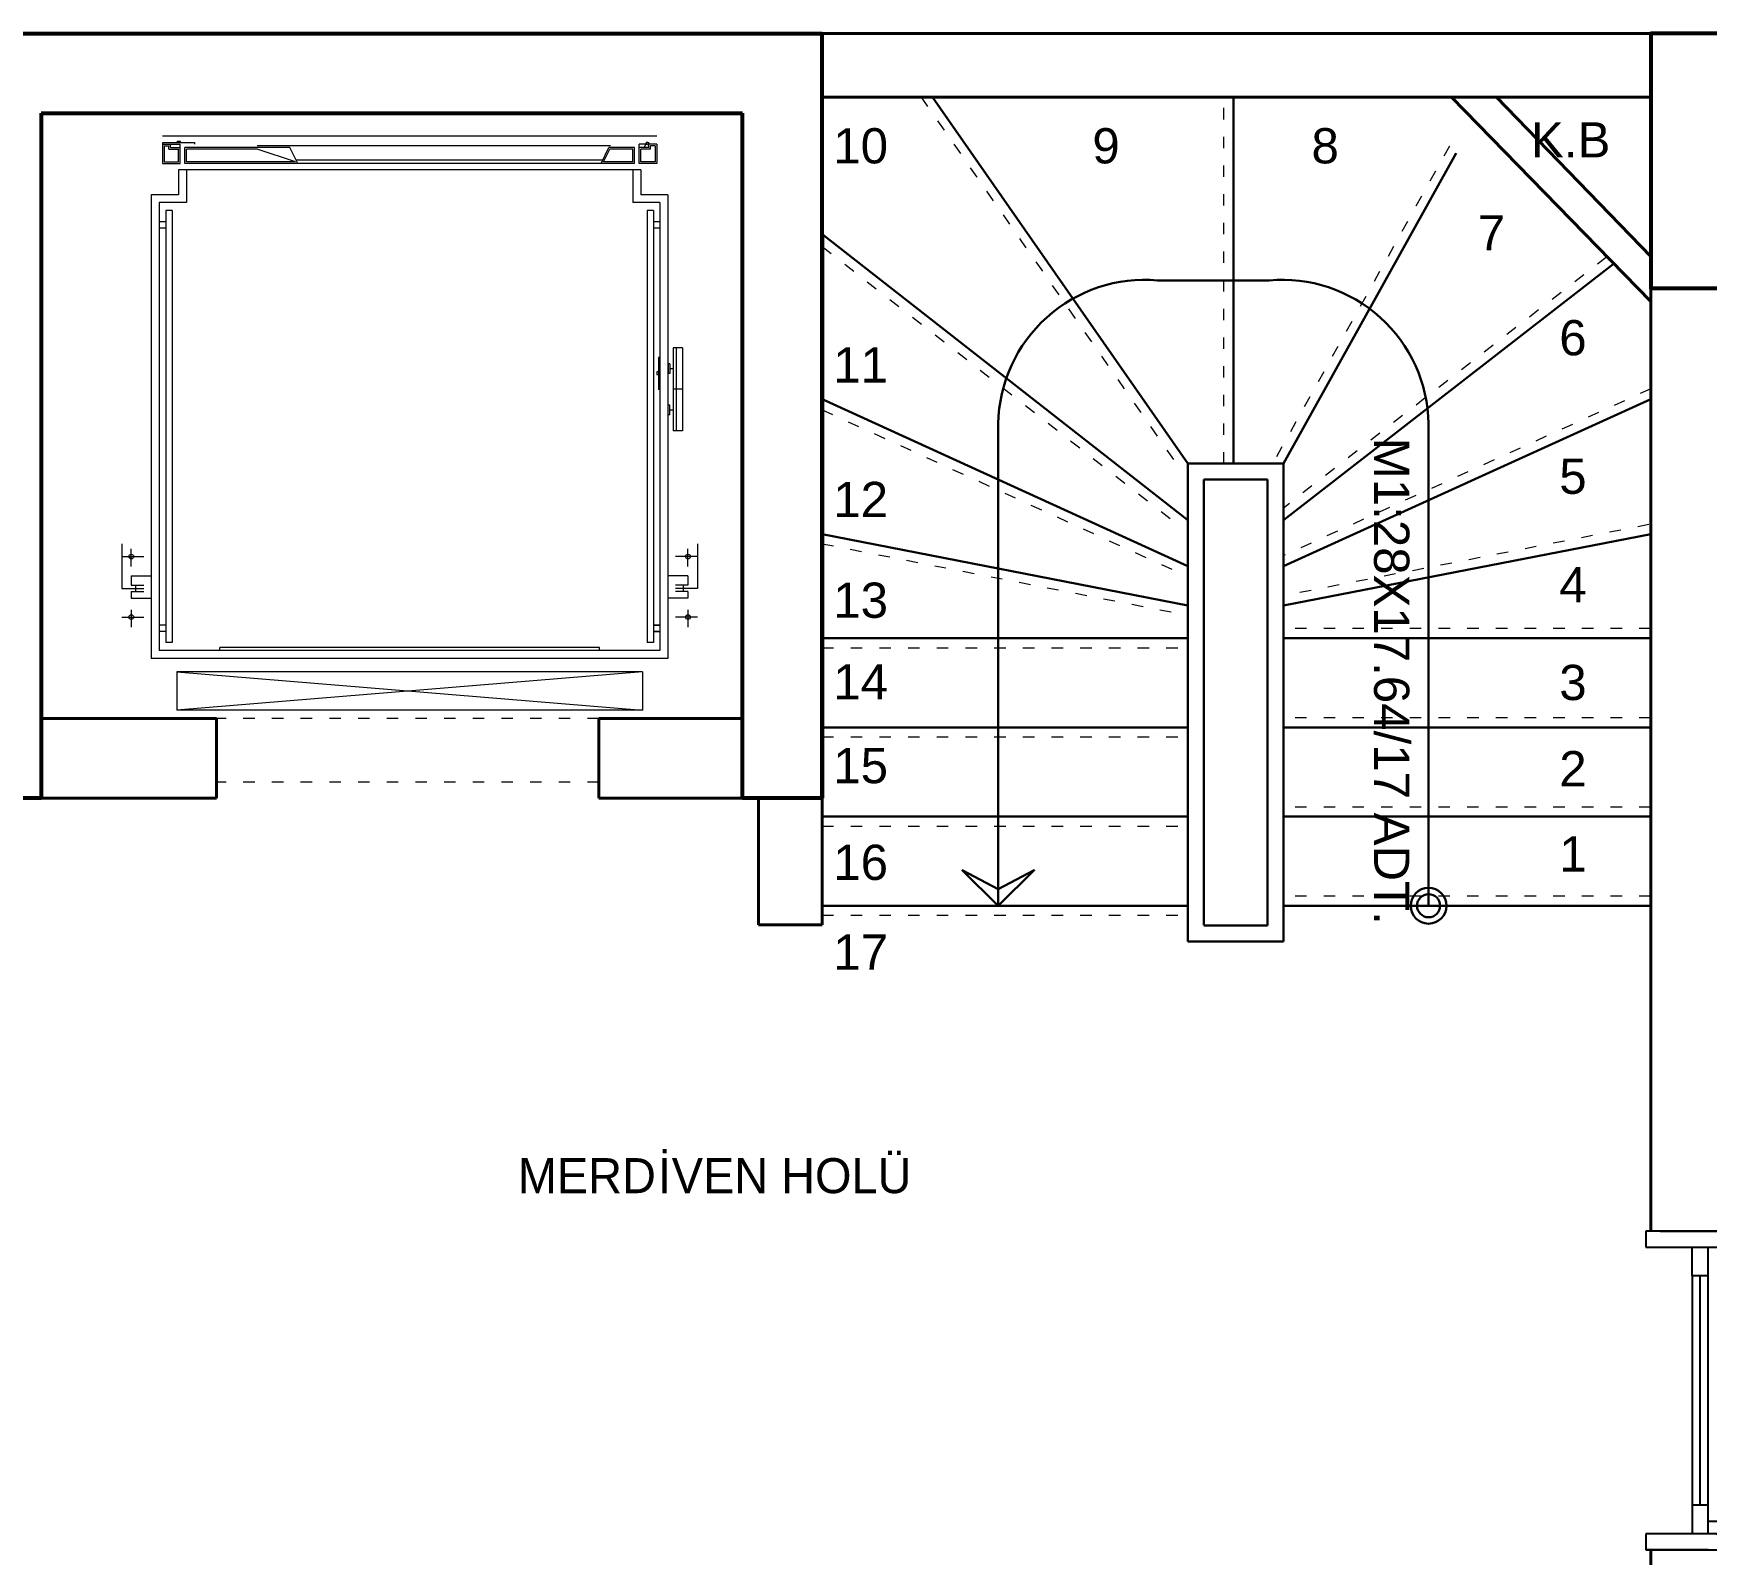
# Model space of a CAD drawing. Header units: millimetres. Extents: x 27 to 3754, y 31 to 1224.
# Drawn here: x 1592 to 2117, y 741 to 1219 of the extents above; entities that cross this region are included whole.
import ezdxf

# ---------------------------------------------------------------- set-up
doc = ezdxf.new("R2010")
doc.units = ezdxf.units.MM
doc.linetypes.add('ACAD_ISO03W100', pattern=[30, 12, -18])
doc.linetypes.add('DASHED2', pattern=[9.525, 6.35, -3.175])
for name, color, linetype, lineweight in [('duvar_40', 255, 'Continuous', 40), ('INCE', 253, 'DASHED2', 18), ('KOLON50', 70, 'Continuous', 53), ('MERD_30', 51, 'Continuous', 30), ('S_KAPI_25', 144, 'Continuous', 25), ('S_YAZI_25', 255, 'Continuous', 25), ('TEF', 253, 'Continuous', 13), ('yazı', 255, 'Continuous', 20)]:
    doc.layers.add(name, color=color, linetype=linetype, lineweight=lineweight)
doc.styles.add('2', font='Arial')
doc.styles.get("Standard").update_dxf_attribs({"font": 'EtrFont'})

# ---------------------------------------------------------------- blocks, each defined once
blk = doc.blocks.new('kpı')
at = {"layer": 'S_KAPI_25'}
for p, q in [((-14565.549348, 481.962211), (-14588.549348, 481.962211)), ((-14588.549348, 481.962211), (-14588.549348, 476.962211)), ((-14585.049348, 481.962211), (-14588.549348, 481.962211)), ((-14585.049348, 481.962211), (-14570.049348, 481.962211)), ((-14570.049348, 481.962211), (-14565.549348, 481.962211)), ((-14565.549348, 476.962211), (-14565.549348, 481.962211)), ((-14587.549348, 476.962211), (-14682.549348, 476.962211)), ((-14585.049348, 472.962211), (-14682.282522, 472.962211)), ((-14588.549348, 476.962211), (-14565.549348, 476.962211)), ((-14585.049348, 476.962211), (-14585.049348, 467.962211)), ((-14580.049348, 467.962211), (-14580.049348, 476.962211)), ((-14585.049348, 467.962211), (-14585.049348, 395.962211)), ((-14585.049348, 467.962211), (-14580.049348, 467.962211)), ((-14582.549348, 467.962211), (-14582.549348, 395.962211)), ((-14580.049348, 395.962211), (-14580.049348, 467.962211)), ((-14585.049348, 395.962211), (-14585.049348, 386.962211)), ((-14585.049348, 395.962211), (-14580.049348, 395.962211)), ((-14580.049348, 395.962211), (-14580.049348, 386.962211)), ((-14565.549348, 386.962211), (-14588.549348, 386.962211)), ((-14588.549348, 386.962211), (-14588.549348, 381.962211)), ((-14565.549348, 381.962211), (-14565.549348, 386.962211)), ((-14588.549348, 381.962211), (-14565.549348, 381.962211)), ((-14585.049348, 381.962211), (-14588.549348, 381.962211)), ((-14570.049348, 381.962211), (-14585.049348, 381.962211)), ((-14570.049348, 381.962211), (-14565.549348, 381.962211))]:
    blk.add_line(p, q, dxfattribs=at)
blk.add_arc((-14604.891804, 463.982312), 78.73482, 170.511137, 281.979592, dxfattribs=at)

msp = doc.modelspace()

# ---------------------------------------------------------------- linework, layer by layer
at = {"layer": 'duvar_40'}
for p, q in [((3735.98, 1218.81), (1839.18, 1218.81)), ((2064.73, 1198.81), (1839.18, 1198.81)), ((1839.18, 1198.81), (2054.76, 1198.81)), ((2054.76, 1198.81), (1839.18, 1198.81)), ((2054.76, 1198.81), (1839.18, 1198.81)), ((2099.17, 1198.81), (1839.18, 1198.81)), ((1853.85, 1198.81), (2054.76, 1198.81)), ((2036.61, 1198.81), (2099.17, 1134.67)), ((2099.17, 1198.81), (2044.73, 1198.81)), ((2050.75, 1198.81), (2099.17, 1148.81)), ((2055.75, 1198.81), (2054.76, 1198.81)), ((2099.17, 1198.81), (2099.17, 842.85)), ((2099.18, 1158.81), (2099.18, 990.8)), ((1649.18, 1003.81), (1594.18, 1003.81)), ((1649.18, 1003.81), (1649.18, 978.81)), ((1814.18, 1003.81), (1769.18, 1003.81)), ((1769.18, 1003.81), (1769.18, 978.81)), ((1649.18, 978.81), (1569.18, 978.81)), ((1839.18, 978.81), (1769.18, 978.81)), ((1819.18, 939.01), (1819.18, 978.81)), ((1839.18, 939.01), (1839.18, 978.81)), ((1839.18, 939.01), (1819.18, 939.01)), ((2099.17, 742.85), (2099.17, 728))]:
    msp.add_line(p, q, dxfattribs=at)
at = {"layer": 'INCE', "linetype": 'ACAD_ISO03W100', "ltscale": 0.3}
for p, q in [((1870.23, 1198.81), (1951.48, 1082.12)), ((1965.25, 1083.81), (1965.25, 1198.81)), ((2035.99, 1183.42), (1981.48, 1085.5)), ((1839.18, 1151.99), (1952.1, 1063.66)), ((2085.26, 1148.58), (1983.96, 1069.85)), ((2099.17, 1107.27), (1983.96, 1054.92)), ((1839.18, 1100.66), (1952.7, 1048.89)), ((2098.6, 1064.63), (1983.96, 1042.32)), ((1839.18, 1058.63), (1953.38, 1036.32)), ((2099.18, 1032.01), (1983.96, 1032.01)), ((1839.18, 1026.01), (1953.96, 1026.01)), ((2099.18, 1004.01), (1983.96, 1004.01)), ((1839.18, 998.01), (1953.96, 998.01)), ((2099.17, 976.01), (1983.96, 976.01)), ((1839.18, 970.01), (1953.96, 970.01)), ((2099.17, 948.01), (1983.96, 948.01)), ((1839.18, 942.01), (1953.96, 942.01))]:
    msp.add_line(p, q, dxfattribs=at)
at = {"layer": 'KOLON50'}
for p, q in [((1569.18, 1218.81), (1839.18, 1218.81)), ((1839.18, 978.81), (1839.18, 1218.81)), ((1594.18, 1193.81), (1594.18, 978.81)), ((1594.18, 1193.81), (1814.18, 1193.81)), ((1814.18, 978.81), (1814.18, 1193.81)), ((1839.18, 1155.83), (1839.18, 978.81)), ((1594.18, 978.81), (1569.18, 978.81)), ((1839.18, 978.81), (1814.18, 978.81))]:
    msp.add_line(p, q, dxfattribs=at)
at = {"layer": 'KOLON50', "flags": 128}
msp.add_lwpolyline([(2129.17, 1218.81), (2099.17, 1218.81), (2099.17, 1138.81), (2129.17, 1138.81)], close=True, dxfattribs=at)
at = {"layer": 'MERD_30'}
for p, q in [((1873.85, 1198.81), (1953.96, 1083.81)), ((1968.25, 1083.81), (1968.25, 1198.81)), ((2038.15, 1181.26), (1983.96, 1083.81)), ((1839.18, 1155.83), (1953.96, 1066.01)), ((2087.39, 1146.44), (1983.96, 1066.01)), ((1979.46, 1141.31), (1944.46, 1141.31)), ((1838.94, 1104.09), (1953.96, 1051.61)), ((2099.18, 1103.97), (1983.96, 1051.61)), ((1894.46, 1096.31), (1894.46, 945.01)), ((2029.46, 945.01), (2029.46, 1096.31)), ((1953.96, 933.77), (1953.96, 1083.81)), ((1953.96, 1083.81), (1983.96, 1083.81)), ((1983.96, 1083.81), (1983.96, 933.77)), ((1958.96, 1078.81), (1978.96, 1078.81)), ((1958.96, 938.96), (1958.96, 1078.81)), ((1978.96, 1078.81), (1978.96, 938.77)), ((1839.18, 1061.69), (1953.96, 1039.26)), ((2099.18, 1061.69), (1983.96, 1039.26)), ((1839.18, 1029.01), (1953.96, 1029.01)), ((2099.18, 1029.01), (1983.96, 1029.01)), ((1839.18, 1001.01), (1953.96, 1001.01)), ((1839.18, 1001.01), (1953.96, 1001.01)), ((2099.18, 1001.01), (1983.96, 1001.01)), ((2099.18, 1001.01), (1983.96, 1001.01)), ((1839.18, 973.01), (1953.96, 973.01)), ((2099.17, 973.01), (1983.96, 973.01)), ((1839.18, 945.01), (1953.96, 945.01)), ((2099.17, 945.01), (1983.96, 945.01)), ((1958.96, 938.77), (1978.96, 938.77)), ((1953.96, 933.77), (1983.96, 933.77))]:
    msp.add_line(p, q, dxfattribs=at)
at = {"layer": 'MERD_30', "flags": 128}
for points in [[(1894.46, 945.01), (1883.16, 956.17), (1894.46, 950.24)], [(1894.46, 945.01), (1905.76, 956.17), (1894.46, 950.24)]]:
    msp.add_lwpolyline(points, dxfattribs=at)
at = {"layer": 'MERD_30'}
for radius in [5.62, 3.62]:
    msp.add_circle((2029.46, 945.01), radius, dxfattribs=at)
for centre, start, end in [((1940.4, 1095.54), 84.9295, 179.045), ((1983.52, 1095.54), 0.955, 95.0705)]:
    msp.add_arc(centre, 45.95, start, end, dxfattribs=at)
at = {"layer": 'TEF'}
for p, q in [((1787.32, 1186.57), (1632.23, 1186.57)), ((1632.23, 1184.04), (1634.73, 1184.04)), ((1632.23, 1184.04), (1632.23, 1178.04)), ((1632.39, 1184.04), (1632.39, 1184.54)), ((1632.39, 1184.54), (1642.42, 1184.54)), ((1632.73, 1183.54), (1632.73, 1178.54)), ((1632.73, 1183.54), (1634.23, 1183.54)), ((1634.23, 1182.54), (1634.23, 1183.54)), ((1634.23, 1182.54), (1637.23, 1182.54)), ((1634.73, 1184.04), (1637.73, 1184.04)), ((1634.73, 1183.04), (1634.73, 1184.04)), ((1634.73, 1183.04), (1637.73, 1183.04)), ((1636.91, 1185.04), (1637.91, 1185.04)), ((1636.91, 1184.54), (1636.91, 1185.04)), ((1637.23, 1178.54), (1637.23, 1182.54)), ((1637.73, 1178.04), (1637.73, 1184.04)), ((1637.91, 1184.54), (1637.91, 1185.04)), ((1639.23, 1178.04), (1639.23, 1183.04)), ((1672.23, 1183.04), (1639.23, 1183.04)), ((1639.73, 1178.54), (1639.73, 1182.54)), ((1661.98, 1182.54), (1639.73, 1182.54)), ((1642.42, 1184.04), (1642.42, 1184.54)), ((1772.84, 1183.54), (1661.98, 1183.54)), ((1673.98, 1178.54), (1661.98, 1182.54)), ((1674.73, 1178.04), (1672.23, 1183.04)), ((1769.82, 1178.04), (1772.32, 1183.04)), ((1770.57, 1178.54), (1772.57, 1182.54)), ((1780.32, 1183.04), (1772.32, 1183.04)), ((1779.82, 1182.54), (1772.57, 1182.54)), ((1779.82, 1178.54), (1779.82, 1182.54)), ((1780.32, 1178.04), (1780.32, 1183.04)), ((1784.82, 1184.04), (1781.82, 1184.04)), ((1781.82, 1178.04), (1781.82, 1184.04)), ((1784.82, 1183.04), (1781.82, 1183.04)), ((1785.32, 1182.54), (1782.32, 1182.54)), ((1782.32, 1178.54), (1782.32, 1182.54)), ((1784.16, 1184.82), (1783.35, 1182.99)), ((1784.82, 1183.04), (1784.82, 1184.04)), ((1787.32, 1184.04), (1784.82, 1184.04)), ((1785.32, 1182.54), (1785.32, 1183.54)), ((1786.82, 1183.54), (1785.32, 1183.54)), ((1786.82, 1183.54), (1786.82, 1178.54)), ((1787.32, 1184.04), (1787.32, 1178.04)), ((1632.23, 1178.04), (1637.73, 1178.04)), ((1632.73, 1178.54), (1637.23, 1178.54)), ((1637.23, 1176.04), (1637.23, 1168.2)), ((1782.31, 1176.04), (1637.23, 1176.04)), ((1674.73, 1178.04), (1639.23, 1178.04)), ((1673.98, 1178.54), (1639.73, 1178.54)), ((1639.73, 1176.04), (1639.73, 1165.7)), ((1770.32, 1179.04), (1674.23, 1179.04)), ((1769.82, 1178.04), (1674.73, 1178.04)), ((1780.32, 1178.04), (1769.82, 1178.04)), ((1779.82, 1178.54), (1770.57, 1178.54)), ((1779.81, 1176.04), (1779.81, 1165.7)), ((1787.32, 1178.04), (1781.82, 1178.04)), ((1782.31, 1176.04), (1782.31, 1168.2)), ((1786.82, 1178.54), (1782.32, 1178.54)), ((1637.23, 1168.2), (1628.73, 1168.2)), ((1628.73, 1168.2), (1628.73, 1022.62)), ((1639.73, 1165.7), (1631.23, 1165.7)), ((1631.23, 1165.7), (1631.23, 1025.12)), ((1788.32, 1165.7), (1779.81, 1165.7)), ((1790.82, 1168.2), (1782.31, 1168.2)), ((1788.32, 1165.7), (1788.32, 1025.12)), ((1790.82, 1168.2), (1790.82, 1022.62)), ((1635.23, 1163.2), (1633.23, 1163.2)), ((1633.23, 1163.2), (1633.23, 1027.62)), ((1635.23, 1163.2), (1635.23, 1027.62)), ((1786.32, 1163.2), (1784.32, 1163.2)), ((1784.32, 1163.2), (1784.32, 1027.62)), ((1786.32, 1163.2), (1786.32, 1027.62)), ((1633.23, 1159.7), (1631.23, 1159.7)), ((1633.23, 1157.7), (1631.23, 1157.7)), ((1788.32, 1159.7), (1786.32, 1159.7)), ((1788.32, 1157.7), (1786.32, 1157.7)), ((1795.41, 1120.12), (1792.41, 1120.12)), ((1792.41, 1120.12), (1792.41, 1094.12)), ((1793.41, 1120.12), (1793.41, 1094.12)), ((1795.41, 1120.12), (1795.41, 1094.12)), ((1788.32, 1117.12), (1787.82, 1117.12)), ((1787.82, 1117.12), (1787.82, 1107.1)), ((1791.41, 1115.1), (1790.91, 1115.1)), ((1790.91, 1115.1), (1790.91, 1112.1)), ((1791.41, 1115.1), (1791.41, 1112.1)), ((1791.41, 1113.6), (1792.41, 1113.6)), ((1787.82, 1112.61), (1787.32, 1112.61)), ((1787.32, 1112.61), (1787.32, 1111.61)), ((1787.82, 1111.61), (1787.32, 1111.61)), ((1791.41, 1112.1), (1790.91, 1112.1)), ((1788.32, 1107.1), (1787.82, 1107.1)), ((1795.41, 1107.12), (1792.41, 1107.12)), ((1791.41, 1102.13), (1790.91, 1102.13)), ((1790.91, 1099.13), (1790.91, 1102.13)), ((1791.41, 1099.13), (1790.91, 1099.13)), ((1791.41, 1099.13), (1791.41, 1102.13)), ((1791.41, 1100.63), (1792.41, 1100.63)), ((1795.41, 1094.12), (1792.41, 1094.12)), ((1619.44, 1058.61), (1619.44, 1044.61)), ((1622.44, 1051.47), (1622.44, 1057)), ((1797.1, 1051.47), (1797.1, 1057)), ((1800.1, 1058.61), (1800.1, 1044.61)), ((1619.44, 1054.61), (1626.39, 1054.61)), ((1800.1, 1054.61), (1793.15, 1054.61)), ((1619.44, 1044.61), (1626.39, 1044.61)), ((1622.44, 1048.61), (1628.73, 1048.61)), ((1622.44, 1048.61), (1622.44, 1045.61)), ((1622.44, 1045.61), (1626.39, 1045.61)), ((1623.84, 1043.61), (1623.84, 1045.61)), ((1797.1, 1048.61), (1790.81, 1048.61)), ((1797.1, 1045.61), (1793.15, 1045.61)), ((1800.1, 1044.61), (1793.15, 1044.61)), ((1795.71, 1043.61), (1795.71, 1045.61)), ((1797.1, 1048.61), (1797.1, 1045.61)), ((1622.44, 1043.61), (1622.44, 1041.61)), ((1622.44, 1043.61), (1626.39, 1043.61)), ((1622.44, 1041.61), (1628.73, 1041.61)), ((1797.1, 1041.61), (1790.81, 1041.61)), ((1797.1, 1043.61), (1793.15, 1043.61)), ((1797.1, 1043.61), (1797.1, 1041.61)), ((1619.44, 1035.61), (1626.39, 1035.61)), ((1622.44, 1037.94), (1622.44, 1032.47)), ((1800.1, 1035.61), (1793.15, 1035.61)), ((1797.1, 1037.94), (1797.1, 1032.47)), ((1633.23, 1033.12), (1631.23, 1033.12)), ((1633.23, 1031.12), (1631.23, 1031.12)), ((1786.31, 1033.12), (1788.31, 1033.12)), ((1786.31, 1031.12), (1788.31, 1031.12)), ((1788.32, 1033.12), (1786.32, 1033.12)), ((1788.32, 1031.12), (1786.32, 1031.12)), ((1788.32, 1025.12), (1631.23, 1025.12)), ((1635.23, 1027.62), (1633.23, 1027.62)), ((1650.23, 1025.12), (1650.23, 1026.12)), ((1769.31, 1026.12), (1650.23, 1026.12)), ((1769.31, 1025.12), (1769.31, 1026.12)), ((1786.32, 1027.62), (1784.32, 1027.62)), ((1790.82, 1022.62), (1628.73, 1022.62)), ((1636.73, 1018.45), (1636.73, 1006.45)), ((1782.82, 1018.45), (1636.73, 1018.45)), ((1782.82, 1018.45), (1636.73, 1006.45)), ((1636.73, 1018.45), (1782.82, 1006.45)), ((1782.82, 1018.45), (1782.82, 1006.45)), ((1782.82, 1006.45), (1636.73, 1006.45))]:
    msp.add_line(p, q, dxfattribs=at)
at = {"layer": 'TEF', "linetype": 'ACAD_ISO03W100', "ltscale": 0.3}
for p, q in [((1769.18, 1003.81), (1649.18, 1003.81)), ((1769.18, 983.81), (1649.18, 983.81))]:
    msp.add_line(p, q, dxfattribs=at)
at = {"layer": 'TEF'}
for centre, radius in [((1784.4, 1184.25), 0.453), ((1622.44, 1054.61), 0.75), ((1797.1, 1054.61), 0.75), ((1622.44, 1035.61), 0.75), ((1797.1, 1035.61), 0.75)]:
    msp.add_circle(centre, radius, dxfattribs=at)

# ---------------------------------------------------------------- block references
at = {"layer": 'S_KAPI_25', "rotation": 180}
msp.add_blockref('kpı', (-12467.88, 1224.82), dxfattribs=at)

# ---------------------------------------------------------------- texts
at = {"layer": 'S_YAZI_25', "style": '2'}
for s, height, p in [('10', 11.059, (1842.69, 1178.02)), ('9', 11.06, (1923.97, 1178.02)), ('8', 11.06, (1992.72, 1178.02)), ('K.B', 11.059, (2061.6, 1179.89)), ('7', 11.06, (2044.92, 1150.71)), ('6', 11.06, (2070.46, 1117.78)), ('11', 11.059, (1842.69, 1109.25)), ('5', 11.06, (2070.46, 1074.3)), ('12', 11.059, (1842.69, 1067.01)), ('4', 11.06, (2070.46, 1040.23)), ('13', 11.059, (1842.69, 1035.39)), ('14', 11.059, (1842.69, 1009.77)), ('3', 11.06, (2070.46, 1009.58)), ('15', 11.059, (1842.69, 983.47)), ('2', 11.06, (2070.46, 982.5)), ('1', 11.06, (2070.46, 955.76)), ('16', 11.059, (1842.69, 953.12)), ('17', 11.059, (1842.69, 924.94))]:
    msp.add_text(s, height=height, dxfattribs=at).set_placement(p)
at = {"layer": 'yazı', "style": '2'}
msp.add_text('M1:28X17.64/17 ADT.', height=11.0599, rotation=270, dxfattribs=at).set_placement((2012.36, 1091.9))
at = {"layer": 'yazı', "color": 40}
for s, p in [('İ', (1787.73, 854.8, 0.01)), ('VEN HOLÜ', (1792, 854.8, 0.01)), ('MERD', (1743.72, 854.8, 0.01))]:
    msp.add_text(s, height=11, rotation=360, dxfattribs=at).set_placement(p)

doc.saveas('drawing.dxf')
